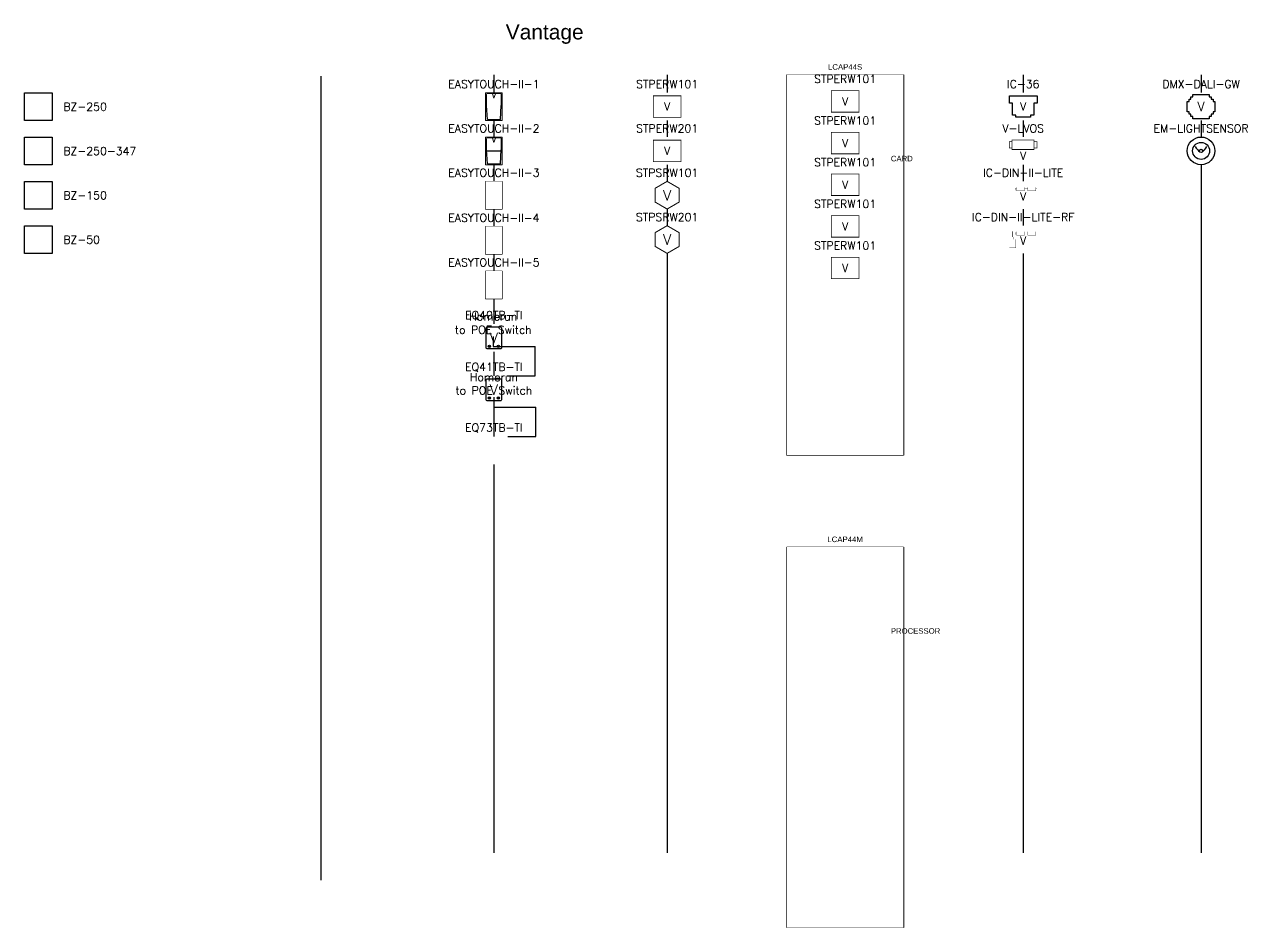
# Model space of a CAD drawing. Header units: inches. Extents: x -312 to -2, y -182 to 37.
# Drawn here: x -199.51 to -162.82, y 2.97 to 30.06 of the extents above; entities that cross this region are included whole.
import ezdxf
from ezdxf.enums import TextEntityAlignment as Align

# ---------------------------------------------------------------- set-up
doc = ezdxf.new("R2010")
doc.units = ezdxf.units.IN
doc.header["$MEASUREMENT"] = 0
doc.set_wipeout_variables(frame=1)
doc.styles.add('Arial', font='arial.ttf', dxfattribs={"height": 0.1875})
doc.styles.add('ROMANC', font='COMPLEX.SHX')
doc.styles.add('ROMANS', font='ROMANS.shx')
doc.styles.get("Standard").update_dxf_attribs({"font": 'arial.ttf'})

# ---------------------------------------------------------------- blocks, each defined once
blk = doc.blocks.new('BZ-150')
blk.add_lwpolyline([(-0.415, 0.415), (0.415, 0.415), (0.415, -0.415), (-0.415, -0.415)], close=True)
at = {"insert": (0.75, -0.005), "char_height": 0.24, "width": 5.724, "attachment_point": 4, "style": 'ROMANS'}
blk.add_mtext('BZ-150', dxfattribs=at)
blk = doc.blocks.new('BZ-50')
blk.add_lwpolyline([(-0.415, 0.415), (0.415, 0.415), (0.415, -0.415), (-0.415, -0.415)], close=True)
at = {"insert": (0.75, -0.005), "char_height": 0.24, "width": 5.724, "attachment_point": 4, "style": 'ROMANS'}
blk.add_mtext('BZ-50', dxfattribs=at)
blk = doc.blocks.new('BZ-250-347')
blk.add_lwpolyline([(-0.415, 0.415), (0.415, 0.415), (0.415, -0.415), (-0.415, -0.415)], close=True)
at = {"insert": (0.75, -0.005), "char_height": 0.24, "width": 5.724, "attachment_point": 4, "style": 'ROMANS'}
blk.add_mtext('BZ-250-347', dxfattribs=at)
blk = doc.blocks.new('BZ-250')
blk.add_lwpolyline([(-0.415, 0.415), (0.415, 0.415), (0.415, -0.415), (-0.415, -0.415)], close=True)
at = {"insert": (0.75, -0.005), "char_height": 0.24, "width": 5.724, "attachment_point": 4, "style": 'ROMANS'}
blk.add_mtext('BZ-250', dxfattribs=at)
blk = doc.blocks.new('V-EASYTOUCH-II-5')
blk.add_wipeout([(-0.375, -0.415), (0.375, -0.415), (0.375, 0.415), (-0.375, 0.415)])
at = {"lineweight": 0}
for p, q in [((0.196, 0.389), (-0.196, 0.389)), ((-0.221, 0.364), (-0.221, 0.032)), ((0.221, 0.032), (0.221, 0.364)), ((-0.194, -0.389), (0.194, -0.389))]:
    blk.add_line(p, q, dxfattribs=at)
for p, q in [((0.221, 0.233), (-0.221, 0.233)), ((0.221, 0.078), (-0.221, 0.078)), ((-0.194, -0.389), (-0.221, 0.032)), ((0.194, -0.389), (0.221, 0.032)), ((0.214, -0.078), (-0.214, -0.078)), ((0.204, -0.234), (-0.204, -0.234))]:
    blk.add_line(p, q)
blk.add_lwpolyline([(-0.247, -0.415), (0.247, -0.415), (0.247, 0.415), (-0.247, 0.415)], close=True, dxfattribs=at)
for centre, start, end in [((-0.196, 0.364), 90, 180), ((0.196, 0.364), 0, 90)]:
    blk.add_arc(centre, 0.0257, start, end, dxfattribs=at)
at = {"style": 'ROMANC'}
blk.add_text('V', height=0.128, dxfattribs=at).set_placement((0, 0.314), align=Align.MIDDLE_CENTER)
at = {"insert": (0, 0.674), "char_height": 0.24, "width": 5.724, "attachment_point": 5, "style": 'ROMANS'}
blk.add_mtext('EASYTOUCH-II-5', dxfattribs=at)
blk.add_wipeout([(-0.247, -0.415), (0.247, -0.415), (0.247, 0.415), (-0.247, 0.415)])
blk = doc.blocks.new('V-EASYTOUCH-II-4')
blk.add_wipeout([(-0.375, -0.415), (0.375, -0.415), (0.375, 0.415), (-0.375, 0.415)])
at = {"lineweight": 0}
for p, q in [((0.196, 0.389), (-0.196, 0.389)), ((-0.221, 0.364), (-0.221, 0.032)), ((0.221, 0.032), (0.221, 0.364)), ((-0.194, -0.389), (0.194, -0.389))]:
    blk.add_line(p, q, dxfattribs=at)
for p, q in [((0.221, 0.198), (-0.221, 0.198)), ((-0.194, -0.389), (-0.221, 0.032)), ((0.194, -0.389), (0.221, 0.032)), ((0.218, -0.013), (-0.218, -0.013)), ((0.206, -0.201), (-0.206, -0.201))]:
    blk.add_line(p, q)
blk.add_lwpolyline([(-0.247, -0.415), (0.247, -0.415), (0.247, 0.415), (-0.247, 0.415)], close=True, dxfattribs=at)
for centre, start, end in [((-0.196, 0.364), 90, 180), ((0.196, 0.364), 0, 90)]:
    blk.add_arc(centre, 0.0257, start, end, dxfattribs=at)
at = {"style": 'ROMANC'}
blk.add_text('V', height=0.128, dxfattribs=at).set_placement((0, 0.314), align=Align.MIDDLE_CENTER)
blk.add_wipeout([(-0.247, -0.415), (0.247, -0.415), (0.247, 0.415), (-0.247, 0.415)])
at = {"insert": (0, 0.674), "char_height": 0.24, "width": 5.724, "attachment_point": 5, "style": 'ROMANS'}
blk.add_mtext('EASYTOUCH-II-4', dxfattribs=at)
blk = doc.blocks.new('V-EASYTOUCH-II-3')
blk.add_wipeout([(-0.375, -0.415), (0.375, -0.415), (0.375, 0.415), (-0.375, 0.415)])
at = {"lineweight": 0}
for p, q in [((0.196, 0.389), (-0.196, 0.389)), ((-0.221, 0.364), (-0.221, 0.032)), ((0.221, 0.032), (0.221, 0.364)), ((-0.194, -0.389), (0.194, -0.389))]:
    blk.add_line(p, q, dxfattribs=at)
for p, q in [((-0.194, -0.389), (-0.221, 0.032)), ((0.194, -0.389), (0.221, 0.032)), ((0.218, -0.013), (-0.218, -0.013)), ((0.206, -0.201), (-0.206, -0.201))]:
    blk.add_line(p, q)
blk.add_lwpolyline([(-0.247, -0.415), (0.247, -0.415), (0.247, 0.415), (-0.247, 0.415)], close=True, dxfattribs=at)
for centre, start, end in [((-0.196, 0.364), 90, 180), ((0.196, 0.364), 0, 90)]:
    blk.add_arc(centre, 0.0257, start, end, dxfattribs=at)
at = {"style": 'ROMANC'}
blk.add_text('V', height=0.128, dxfattribs=at).set_placement((0, 0.314), align=Align.MIDDLE_CENTER)
blk.add_wipeout([(-0.247, -0.415), (0.247, -0.415), (0.247, 0.415), (-0.247, 0.415)])
at = {"insert": (0, 0.674), "char_height": 0.24, "width": 5.724, "attachment_point": 5, "style": 'ROMANS'}
blk.add_mtext('EASYTOUCH-II-3', dxfattribs=at)
blk = doc.blocks.new('V-EASYTOUCH-II-2')
blk.add_wipeout([(-0.375, -0.415), (0.375, -0.415), (0.375, 0.415), (-0.375, 0.415)])
blk.add_wipeout([(-0.247, -0.415), (0.247, -0.415), (0.247, 0.415), (-0.247, 0.415)])
at = {"lineweight": 0}
for p, q in [((0.196, 0.389), (-0.196, 0.389)), ((-0.221, 0.364), (-0.221, 0.032)), ((0.221, 0.032), (0.221, 0.364)), ((-0.194, -0.389), (0.194, -0.389))]:
    blk.add_line(p, q, dxfattribs=at)
for p, q in [((-0.194, -0.389), (-0.221, 0.032)), ((0.194, -0.389), (0.221, 0.032)), ((0.218, -0.013), (-0.218, -0.013))]:
    blk.add_line(p, q)
blk.add_lwpolyline([(-0.247, -0.415), (0.247, -0.415), (0.247, 0.415), (-0.247, 0.415)], close=True, dxfattribs=at)
for centre, start, end in [((-0.196, 0.364), 90, 180), ((0.196, 0.364), 0, 90)]:
    blk.add_arc(centre, 0.0257, start, end, dxfattribs=at)
at = {"style": 'ROMANC'}
blk.add_text('V', height=0.128, dxfattribs=at).set_placement((0, 0.314), align=Align.MIDDLE_CENTER)
at = {"insert": (0, 0.674), "char_height": 0.24, "width": 5.724, "attachment_point": 5, "style": 'ROMANS'}
blk.add_mtext('EASYTOUCH-II-2', dxfattribs=at)
blk = doc.blocks.new('V-EASYTOUCH-II-1')
blk.add_wipeout([(-0.375, -0.415), (0.375, -0.415), (0.375, 0.415), (-0.375, 0.415)])
blk.add_wipeout([(-0.247, -0.415), (0.247, -0.415), (0.247, 0.415), (-0.247, 0.415)])
at = {"lineweight": 0}
for p, q in [((0.196, 0.389), (-0.196, 0.389)), ((-0.221, 0.364), (-0.221, 0.032)), ((0.221, 0.032), (0.221, 0.364)), ((-0.194, -0.389), (0.194, -0.389))]:
    blk.add_line(p, q, dxfattribs=at)
for p, q in [((-0.194, -0.389), (-0.221, 0.032)), ((0.194, -0.389), (0.221, 0.032))]:
    blk.add_line(p, q)
blk.add_lwpolyline([(-0.247, -0.415), (0.247, -0.415), (0.247, 0.415), (-0.247, 0.415)], close=True, dxfattribs=at)
for centre, start, end in [((-0.196, 0.364), 90, 180), ((0.196, 0.364), 0, 90)]:
    blk.add_arc(centre, 0.0257, start, end, dxfattribs=at)
at = {"style": 'ROMANC'}
blk.add_text('V', height=0.128, dxfattribs=at).set_placement((0, 0.314), align=Align.MIDDLE_CENTER)
at = {"insert": (0, 0.674), "char_height": 0.24, "width": 5.724, "attachment_point": 5, "style": 'ROMANS'}
blk.add_mtext('EASYTOUCH-II-1', dxfattribs=at)
blk = doc.blocks.new('V-EQ40TB-TI')
at = {"linetype": 'Continuous'}
blk.add_wipeout([(0.397, -0.415), (-0.397, -0.415), (-0.397, 0.415), (0.397, 0.415)], dxfattribs=at)
blk.add_lwpolyline([(-0.189, 0.332), (0.189, 0.332, -0.414214), (0.231, 0.29), (0.231, -0.29, -0.414214), (0.189, -0.332), (-0.189, -0.332, -0.414214), (-0.231, -0.29), (-0.231, 0.29, -0.414214)], format="xyb", close=True, dxfattribs=at)
for points in [[(-0.113, -0.25), (-0.136, -0.25), (-0.159, -0.25)], [(0.159, -0.25), (0.136, -0.25), (0.113, -0.25)], [(0.136, -0.273), (0.136, -0.25), (0.136, -0.227)]]:
    blk.add_lwpolyline(points)
for centre in [(-0.136, -0.25), (0.136, -0.25)]:
    blk.add_circle(centre, 0.035)
at = {"style": 'ROMANC'}
blk.add_text('V', height=0.312, dxfattribs=at).set_placement((0, 0), align=Align.MIDDLE_CENTER)
at = {"insert": (0, 0.674), "char_height": 0.24, "width": 5.724, "attachment_point": 5, "style": 'ROMANS'}
blk.add_mtext('EQ40TB-TI', dxfattribs=at)
blk = doc.blocks.new('V-EQ41TB-TI')
for p, q in [((-0.018, 1.6), (-0.018, 1.3)), ((-0.018, 1.3), (1.242, 1.3)), ((1.242, 0.415), (1.242, 1.3))]:
    blk.add_line(p, q)
at = {"insert": (-0.018, 2), "char_height": 0.24, "width": 5.724, "attachment_point": 5, "style": 'ROMANS'}
blk.add_mtext('Homerun\\Pto POE Switch', dxfattribs=at)
at = {"linetype": 'Continuous'}
blk.add_wipeout([(0.397, -0.415), (-0.397, -0.415), (-0.397, 0.415), (0.397, 0.415)], dxfattribs=at)
blk.add_line((0.397, 0.415), (1.242, 0.415))
blk.add_lwpolyline([(-0.189, 0.332), (0.189, 0.332, -0.414214), (0.231, 0.29), (0.231, -0.29, -0.414214), (0.189, -0.332), (-0.189, -0.332, -0.414214), (-0.231, -0.29), (-0.231, 0.29, -0.414214)], format="xyb", close=True, dxfattribs=at)
for points in [[(-0.113, -0.25), (-0.136, -0.25), (-0.159, -0.25)], [(0.159, -0.25), (0.136, -0.25), (0.113, -0.25)], [(0.136, -0.273), (0.136, -0.25), (0.136, -0.227)]]:
    blk.add_lwpolyline(points)
for centre in [(-0.136, -0.25), (0.136, -0.25)]:
    blk.add_circle(centre, 0.035)
at = {"style": 'ROMANC'}
blk.add_text('V', height=0.312, dxfattribs=at).set_placement((0, 0), align=Align.MIDDLE_CENTER)
at = {"insert": (0, 0.674), "char_height": 0.24, "width": 5.724, "attachment_point": 5, "style": 'ROMANS'}
blk.add_mtext('EQ41TB-TI', dxfattribs=at)
blk = doc.blocks.new('V-EQ73TB-TI')
for p, q in [((0, 1.6), (0, 1.3)), ((0, 1.3), (1.26, 1.3)), ((1.26, 0.415), (1.26, 1.3))]:
    blk.add_line(p, q)
at = {"insert": (0, 2), "char_height": 0.24, "width": 5.724, "attachment_point": 5, "style": 'ROMANS'}
blk.add_mtext('Homerun\\Pto POE Switch', dxfattribs=at)
blk.add_wipeout([(-0.415, 0.415), (0.415, 0.415), (0.415, -0.415), (-0.415, -0.415)])
for p, q in [((0.415, 0.415), (1.26, 0.415)), ((-0.061, -0.069), (-0.096, -0.086)), ((-0.096, -0.069), (-0.096, -0.103)), ((-0.061, -0.103), (-0.096, -0.086)), ((-0.061, -0.103), (-0.061, -0.069)), ((0, -0.103), (0, -0.069)), ((0, -0.069), (0.035, -0.086)), ((0, -0.103), (0.035, -0.086)), ((0.061, -0.103), (0.061, -0.069)), ((0.061, -0.069), (0.096, -0.086)), ((0.061, -0.103), (0.096, -0.086)), ((0.096, -0.069), (0.096, -0.103))]:
    blk.add_line(p, q)
at = {"linetype": 'Continuous'}
for points in [[(-0.35, 0.174), (-0.152, 0.174, -0.414214), (-0.13, 0.152), (-0.13, -0.152, -0.414214), (-0.152, -0.174), (-0.35, -0.174, -0.414214), (-0.372, -0.152), (-0.372, 0.152, -0.414214)], [(-0.099, 0.174), (0.099, 0.174, -0.414214), (0.121, 0.152), (0.121, -0.152, -0.414214), (0.099, -0.174), (-0.099, -0.174, -0.414214), (-0.121, -0.152), (-0.121, 0.152, -0.414214)], [(0.152, 0.174), (0.35, 0.174, -0.414214), (0.372, 0.152), (0.372, -0.152, -0.414214), (0.35, -0.174), (0.152, -0.174, -0.414214), (0.13, -0.152), (0.13, 0.152, -0.414214)]]:
    blk.add_lwpolyline(points, format="xyb", close=True, dxfattribs=at)
for points in [[(-0.31, 0.112), (-0.322, 0.112), (-0.334, 0.112)], [(-0.31, 0.056), (-0.322, 0.056), (-0.334, 0.056)], [(-0.31, 0), (-0.322, 0), (-0.334, 0)], [(-0.168, 0.112), (-0.18, 0.112), (-0.192, 0.112)], [(-0.168, 0.056), (-0.18, 0.056), (-0.192, 0.056)], [(-0.168, 0), (-0.18, 0), (-0.192, 0)], [(-0.18, 0.124), (-0.18, 0.112), (-0.18, 0.1)], [(-0.18, 0.044), (-0.18, 0.056), (-0.18, 0.068)], [(-0.18, -0.012), (-0.18, 0), (-0.18, 0.012)], [(-0.31, -0.056), (-0.322, -0.056), (-0.334, -0.056)], [(-0.31, -0.112), (-0.322, -0.112), (-0.334, -0.112)], [(-0.168, -0.056), (-0.18, -0.056), (-0.192, -0.056)], [(-0.168, -0.112), (-0.18, -0.112), (-0.192, -0.112)], [(-0.18, -0.044), (-0.18, -0.056), (-0.18, -0.068)], [(-0.18, -0.124), (-0.18, -0.112), (-0.18, -0.1)], [(-0.059, -0.131), (-0.071, -0.131), (-0.083, -0.131)], [(0.083, -0.131), (0.071, -0.131), (0.059, -0.131)], [(0.071, -0.143), (0.071, -0.131), (0.071, -0.119)], [(0.192, -0.131), (0.18, -0.131), (0.168, -0.131)], [(0.334, -0.131), (0.322, -0.131), (0.31, -0.131)], [(0.322, -0.143), (0.322, -0.131), (0.322, -0.119)]]:
    blk.add_lwpolyline(points)
for centre in [(-0.322, 0.112), (-0.322, 0.056), (-0.322, 0), (-0.18, 0.112), (-0.18, 0.056), (-0.18, 0), (-0.322, -0.056), (-0.322, -0.112), (-0.18, -0.056), (-0.18, -0.112), (-0.071, -0.131), (0.071, -0.131), (0.18, -0.131), (0.322, -0.131)]:
    blk.add_circle(centre, 0.0183)
at = {"style": 'ROMANC'}
blk.add_text('V', height=0.163, dxfattribs=at).set_placement((0.251, 0), align=Align.MIDDLE_CENTER)
at = {"insert": (0, 0.674), "char_height": 0.24, "width": 5.724, "attachment_point": 5, "style": 'ROMANS'}
blk.add_mtext('EQ73TB-TI', dxfattribs=at)
at = {"linetype": 'Continuous'}
blk.add_wipeout([(0, -0.217), (-0.415, -0.217), (-0.415, 0.217), (0.415, 0.217), (0.415, -0.217)], dxfattribs=at)
blk = doc.blocks.new('V-IC-36')
blk.add_wipeout([(-0.415, 0.415), (0.415, 0.415), (0.415, -0.415), (-0.415, -0.415)])
at = {"linetype": 'Continuous'}
for p, q in [((-0.415, 0.097), (-0.415, 0.322)), ((-0.415, 0.322), (0.415, 0.322)), ((-0.316, 0.097), (-0.415, 0.097)), ((-0.316, -0.26), (-0.316, 0.097)), ((0.415, 0.097), (0.316, 0.097)), ((0.316, 0.097), (0.316, -0.26)), ((0.415, 0.322), (0.415, 0.097)), ((-0.217, -0.26), (-0.316, -0.26)), ((-0.217, -0.322), (-0.217, -0.26)), ((0.217, -0.322), (-0.217, -0.322)), ((0.217, -0.26), (0.217, -0.322)), ((0.316, -0.26), (0.217, -0.26))]:
    blk.add_line(p, q, dxfattribs=at)
at = {"style": 'ROMANC'}
blk.add_text('V', height=0.242, dxfattribs=at).set_placement((0, 0), align=Align.MIDDLE_CENTER)
at = {"insert": (0, 0.674), "char_height": 0.24, "width": 5.724, "attachment_point": 5, "style": 'ROMANS'}
blk.add_mtext('IC-36', dxfattribs=at)
blk = doc.blocks.new('V-IC-DIN-II-LITE')
blk.add_wipeout([(-0.415, 0.415), (0.415, 0.415), (0.415, -0.415), (-0.415, -0.415)])
at = {"linetype": 'Continuous', "const_width": 0.00805}
for points in [[(-0.203, 0.146), (-0.234, 0.146), (-0.234, 0.215), (-0.203, 0.215)], [(0.043, 0.215), (0.136, 0.215)], [(0.136, 0.146), (0.043, 0.146)], [(0.382, 0.215), (0.415, 0.215), (0.415, 0.146), (0.382, 0.146)]]:
    blk.add_lwpolyline(points, dxfattribs=at)
for points in [[(-0.203, 0.236), (0.043, 0.236), (0.043, 0.128), (-0.203, 0.128)], [(0.136, 0.236), (0.382, 0.236), (0.382, 0.128), (0.136, 0.128)]]:
    blk.add_lwpolyline(points, close=True, dxfattribs=at)
at = {"style": 'ROMANC'}
blk.add_text('V', height=0.242, dxfattribs=at).set_placement((0.001, -0.035), align=Align.MIDDLE_CENTER)
at = {"insert": (0, 0.674), "char_height": 0.24, "width": 5.724, "attachment_point": 5, "style": 'ROMANS'}
blk.add_mtext('IC-DIN-II-LITE', dxfattribs=at)
blk = doc.blocks.new('V-IC-DIN-II-LITE-RF')
blk.add_wipeout([(-0.415, 0.415), (0.415, 0.415), (0.415, -0.415), (-0.415, -0.415)])
at = {"linetype": 'Continuous', "const_width": 0.00805}
for points in [[(-0.415, 0.006), (-0.22, 0.006), (-0.22, -0.247), (-0.415, -0.247)], [(-0.203, 0.236), (0.043, 0.236), (0.043, 0.128), (-0.203, 0.128)], [(0.136, 0.236), (0.382, 0.236), (0.382, 0.128), (0.136, 0.128)]]:
    blk.add_lwpolyline(points, close=True, dxfattribs=at)
for points in [[(-0.29, 0.006), (-0.29, 0.076), (-0.308, 0.076), (-0.308, 0.246), (-0.327, 0.246), (-0.327, 0.076), (-0.345, 0.076), (-0.345, 0.006)], [(-0.203, 0.146), (-0.234, 0.146), (-0.234, 0.215), (-0.203, 0.215)], [(0.043, 0.215), (0.136, 0.215)], [(0.136, 0.146), (0.043, 0.146)], [(0.382, 0.215), (0.415, 0.215), (0.415, 0.146), (0.382, 0.146)]]:
    blk.add_lwpolyline(points, dxfattribs=at)
at = {"style": 'ROMANC'}
blk.add_text('V', height=0.242, dxfattribs=at).set_placement((0.001, -0.035), align=Align.MIDDLE_CENTER)
at = {"insert": (0, 0.674), "char_height": 0.24, "width": 5.724, "attachment_point": 5, "style": 'ROMANS'}
blk.add_mtext('IC-DIN-II-LITE-RF', dxfattribs=at)
blk = doc.blocks.new('V-EM-LIGHTSENSOR')
blk.add_wipeout([(-0.415, 0.415), (0.415, 0.415), (0.415, -0.415), (-0.415, -0.415)])
for radius in [0.415, 0.256, 0.0502]:
    blk.add_circle((0, 0), radius)
for centre, start, end in [((0.544, 0.614), 214.0745, 228.0122), ((-0.544, 0.614), 311.9878, 325.9255)]:
    blk.add_arc(centre, 0.87, start, end)
at = {"insert": (0, 0.674), "char_height": 0.24, "width": 5.724, "attachment_point": 5, "style": 'ROMANS'}
blk.add_mtext('EM-LIGHTSENSOR', dxfattribs=at)
blk = doc.blocks.new('V-DMX-DALI-GW')
blk.add_wipeout([(-0.415, 0.415), (0.415, 0.415), (0.415, -0.415), (-0.415, -0.415)])
at = {"linetype": 'Continuous'}
blk.add_lwpolyline([(0.415, 0), (0.415, -0.155), (0.359, -0.155), (0.359, -0.225), (0.303, -0.225), (0.303, -0.295), (0.247, -0.295), (0.247, -0.365), (-0.247, -0.365), (-0.247, -0.295), (-0.303, -0.295), (-0.303, -0.225), (-0.359, -0.225), (-0.359, -0.155), (-0.415, -0.155), (-0.415, 0), (-0.415, 0.155), (-0.359, 0.155), (-0.359, 0.225), (-0.303, 0.225), (-0.303, 0.295), (-0.247, 0.295), (-0.247, 0.365), (0.247, 0.365), (0.247, 0.295), (0.303, 0.295), (0.303, 0.225), (0.359, 0.225), (0.359, 0.155), (0.415, 0.155)], close=True, dxfattribs=at)
at = {"style": 'ROMANC'}
blk.add_text('V', height=0.274, dxfattribs=at).set_placement((0, 0), align=Align.MIDDLE_CENTER)
at = {"insert": (0, 0.674), "char_height": 0.24, "width": 5.724, "attachment_point": 5, "style": 'ROMANS'}
blk.add_mtext('DMX-DALI-GW', dxfattribs=at)
blk = doc.blocks.new('V-STPERW101')
blk.add_wipeout([(-0.415, 0.415), (0.415, 0.415), (0.415, -0.415), (-0.415, -0.415)])
at = {"linetype": 'Continuous', "const_width": 0.0241}
blk.add_lwpolyline([(-0.414, 0.322), (0.415, 0.322), (0.415, -0.322), (-0.414, -0.322)], close=True, dxfattribs=at)
at = {"style": 'ROMANC'}
blk.add_text('V', height=0.242, dxfattribs=at).set_placement((0.001, 0), align=Align.MIDDLE_CENTER)
at = {"insert": (0, 0.674), "char_height": 0.24, "width": 5.724, "attachment_point": 5, "style": 'ROMANS'}
blk.add_mtext('STPERW101', dxfattribs=at)
blk = doc.blocks.new('V-STPERW201')
blk.add_wipeout([(-0.415, 0.415), (0.415, 0.415), (0.415, -0.415), (-0.415, -0.415)])
at = {"linetype": 'Continuous', "const_width": 0.0241}
blk.add_lwpolyline([(-0.414, 0.322), (0.415, 0.322), (0.415, -0.322), (-0.414, -0.322)], close=True, dxfattribs=at)
at = {"style": 'ROMANC'}
blk.add_text('V', height=0.242, dxfattribs=at).set_placement((0.001, 0), align=Align.MIDDLE_CENTER)
at = {"insert": (0, 0.674), "char_height": 0.24, "width": 5.724, "attachment_point": 5, "style": 'ROMANS'}
blk.add_mtext('STPERW201', dxfattribs=at)
blk = doc.blocks.new('V-STPSRW101')
blk.add_wipeout([(-0.415, 0.415), (0.415, 0.415), (0.415, -0.415), (-0.415, -0.415)])
at = {"linetype": 'Continuous', "const_width": 0.0311}
blk.add_lwpolyline([(0, -0.415), (0.359, -0.207), (0.359, 0.208), (0, 0.415), (-0.359, 0.208), (-0.359, -0.207)], close=True, dxfattribs=at)
at = {"style": 'ROMANC'}
blk.add_text('V', height=0.312, dxfattribs=at).set_placement((0, 0), align=Align.MIDDLE_CENTER)
at = {"insert": (0, 0.674), "char_height": 0.24, "width": 5.724, "attachment_point": 5, "style": 'ROMANS'}
blk.add_mtext('STPSRW101', dxfattribs=at)
blk = doc.blocks.new('V-STPSRW201')
blk.add_wipeout([(-0.415, 0.415), (0.415, 0.415), (0.415, -0.415), (-0.415, -0.415)])
at = {"linetype": 'Continuous', "const_width": 0.0311}
blk.add_lwpolyline([(0, -0.415), (0.359, -0.207), (0.359, 0.208), (0, 0.415), (-0.359, 0.208), (-0.359, -0.207)], close=True, dxfattribs=at)
at = {"style": 'ROMANC'}
blk.add_text('V', height=0.312, dxfattribs=at).set_placement((0, 0), align=Align.MIDDLE_CENTER)
at = {"insert": (0, 0.674), "char_height": 0.24, "width": 5.724, "attachment_point": 5, "style": 'ROMANS'}
blk.add_mtext('STPSRW201', dxfattribs=at)
blk = doc.blocks.new('V-LVOS')
blk.add_wipeout([(-0.415, 0.415), (0.415, 0.415), (0.415, -0.415), (-0.415, -0.415)])
at = {"linetype": 'Continuous', "const_width": 0.0215}
for points in [[(-0.332, 0.088), (-0.415, 0.088), (-0.415, 0.273), (-0.332, 0.273)], [(0.327, 0.273), (0.415, 0.273), (0.415, 0.088), (0.327, 0.088)]]:
    blk.add_lwpolyline(points, dxfattribs=at)
blk.add_lwpolyline([(-0.332, 0.327), (0.327, 0.327), (0.327, 0.041), (-0.332, 0.041)], close=True, dxfattribs=at)
at = {"style": 'ROMANC'}
blk.add_text('V', height=0.242, dxfattribs=at).set_placement((0.001, -0.146), align=Align.MIDDLE_CENTER)
at = {"insert": (0, 0.674), "char_height": 0.24, "width": 5.724, "attachment_point": 5, "style": 'ROMANS'}
blk.add_mtext('V-LVOS', dxfattribs=at)
blk = doc.blocks.new('V-LCAP44S')
at = {"lineweight": 25}
blk.add_lwpolyline([(-1.75, 0), (1.75, 0), (1.75, -11.415), (-1.75, -11.415)], close=True, dxfattribs=at)
at = {"insert": (0, 0.232), "char_height": 0.1674, "width": 5.11071, "attachment_point": 5, "style": 'Arial'}
blk.add_mtext('LCAP44S', dxfattribs=at)
blk.add_wipeout([(-1.75, 0), (1.75, 0), (1.75, -11.415), (-1.75, -11.415)])
blk = doc.blocks.new('V-LCAP44M')
at = {"lineweight": 25}
blk.add_lwpolyline([(-1.75, 0), (1.75, 0), (1.75, -11.415), (-1.75, -11.415)], close=True, dxfattribs=at)
at = {"insert": (0, 0.232), "char_height": 0.1674, "width": 5.11071, "attachment_point": 5, "style": 'Arial'}
blk.add_mtext('LCAP44M', dxfattribs=at)
blk.add_wipeout([(-1.75, 0), (1.75, 0), (1.75, -11.415), (-1.75, -11.415)])

msp = doc.modelspace()

# ---------------------------------------------------------------- linework, layer by layer
for p, q in [((-190.62406, 28.51486), (-190.62406, 4.38944)), ((-185.42968, 28.55483), (-185.42968, 5.20376)), ((-180.23293, 28.55484), (-180.23293, 5.20377)), ((-169.55436, 28.55484), (-169.55436, 5.20377)), ((-164.21507, 28.55484), (-164.21507, 5.20377))]:
    msp.add_line(p, q)

# ---------------------------------------------------------------- block references
ref = msp.add_blockref('V-LCAP44S', (-174.89365, 28.55484))
ref.add_attrib('POSITION_5', 'CARD', dxfattribs={"height": 0.165995, "style": 'Arial'}).set_placement((-173.52099, 26.03836), align=Align.MIDDLE_LEFT)
for name, p in [('BZ-250', (-199.09689, 27.59986)), ('BZ-250-347', (-199.09689, 26.26986)), ('BZ-150', (-199.09689, 24.93986)), ('BZ-50', (-199.09689, 23.60986))]:
    msp.add_blockref(name, p)
ref = msp.add_blockref('V-LCAP44M', (-174.89365, 14.38053))
ref.add_attrib('POSITION_5', 'PROCESSOR', dxfattribs={"height": 0.165995, "style": 'Arial'}).set_placement((-173.52099, 11.86405), align=Align.MIDDLE_LEFT)

# ---------------------------------------------------------------- texts
at = {"insert": (-183.90523, 29.77096), "char_height": 0.449284, "attachment_point": 5}
msp.add_mtext_dynamic_manual_height_columns('Vantage', width=26.7906867, gutter_width=1, heights=[0], dxfattribs=at)

# ---------------------------------------------------------------- next in the draw order: block references
for name, p in [('V-STPERW101', (-180.23293, 27.59986)), ('V-STPERW101', (-174.89365, 27.75484)), ('V-IC-36', (-169.55152, 27.59986)), ('V-EM-LIGHTSENSOR', (-164.21507, 26.26986)), ('V-IC-DIN-II-LITE', (-169.55152, 24.93986)), ('V-EASYTOUCH-II-5', (-185.42968, 22.24962)), ('V-EQ40TB-TI', (-185.42968, 20.65799))]:
    msp.add_blockref(name, p)

# ---------------------------------------------------------------- next in the draw order: block references
for name, p in [('V-DMX-DALI-GW', (-164.21507, 27.59986)), ('V-STPERW101', (-174.89365, 26.50484)), ('V-STPERW201', (-180.23293, 26.26986)), ('V-LVOS', (-169.55152, 26.26986)), ('V-EASYTOUCH-II-4', (-185.42968, 23.58833)), ('V-IC-DIN-II-LITE-RF', (-169.55152, 23.60986)), ('V-EQ41TB-TI', (-185.42968, 19.10195))]:
    msp.add_blockref(name, p)

# ---------------------------------------------------------------- next in the draw order: block references
for name, p in [('V-EASYTOUCH-II-3', (-185.42968, 24.93986)), ('V-STPSRW101', (-180.23293, 24.93986)), ('V-STPERW101', (-174.89365, 25.25484)), ('V-EQ73TB-TI', (-185.42968, 17.28165))]:
    msp.add_blockref(name, p)

# ---------------------------------------------------------------- next in the draw order: block references
for name, p in [('V-EASYTOUCH-II-2', (-185.42968, 26.26986)), ('V-STPERW101', (-174.89303, 24.00484)), ('V-STPSRW201', (-180.23293, 23.60986))]:
    msp.add_blockref(name, p)

# ---------------------------------------------------------------- next in the draw order: block references
for name, p in [('V-EASYTOUCH-II-1', (-185.42968, 27.59986)), ('V-STPERW101', (-174.89303, 22.75484))]:
    msp.add_blockref(name, p)

doc.saveas('drawing.dxf')
